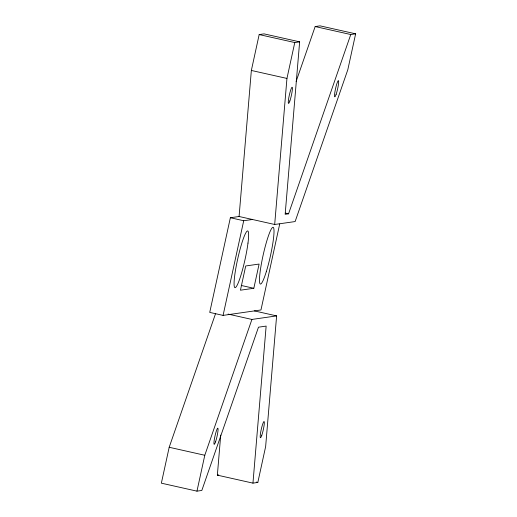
<?xml version="1.0" encoding="UTF-8"?>
<svg xmlns="http://www.w3.org/2000/svg" width="517" height="517" viewBox="0 0 517 517"><rect width="100%" height="100%" fill="white"/><g stroke="black" fill="none" stroke-linecap="round" stroke-linejoin="round"><path stroke-width="0.78" d="M254.377 310.911L276.621 315.9L265.648 446.546L257.828 482.432L252.955 483.13L217.36 475.149L220.72 435.088M239.08 216.494L251.352 70.454L259.172 34.568L264.045 33.87L299.64 41.851L285.158 214.29L288.57 213.799L350.765 34.529L355.638 33.831L347.812 69.724L295.129 221.554L274.682 224.481L239.08 216.494L230.362 217.741L209.728 312.397L223.079 315.396L260.962 309.967L279.71 223.99M252.955 483.13L266.145 326.091L258.481 327.19L201.83 490.452L196.964 491.15L161.362 483.169L169.188 447.276L215.518 313.741M274.682 224.481L286.948 78.435L294.774 42.549L299.64 41.851M223.079 315.396L243.714 220.74L252.432 219.492M196.964 491.15L204.79 455.264L251.915 319.441L276.621 315.9M253.828 288.279L259.107 264.058L245.717 265.977L240.437 290.199L253.828 288.279L241.258 285.462M296.112 81.473L315.17 26.548L320.036 25.85L355.638 33.831M217.36 475.149L218.749 474.949M315.17 26.548L350.765 34.529M259.172 34.568L294.774 42.549M251.352 70.454L286.948 78.435M285.474 213.107L288.57 213.799M230.362 217.741L243.714 220.74M228.094 314.097L251.915 319.441M169.188 447.276L204.79 455.264M256.277 482.09L257.828 482.432M247.986 243.1L247.656 245.459A29.075 3.638 -77.4 0 1 237.704 284.085A29.075 3.638 -77.4 0 1 235.035 273.183A29.075 3.638 -77.4 0 1 244.987 234.556L245.588 233.316A29.075 3.638 -77.4 0 1 247.986 243.1M215.531 441.873A8.272 1.034 -77.4 0 0 217.987 428.431A8.272 1.034 -77.4 0 0 214.49 438.513A8.272 1.034 -77.4 0 0 215.531 441.873M266.281 271.761A29.075 3.638 -77.4 0 0 273.293 227.39A29.075 3.638 -77.4 0 0 260.697 267.896A29.075 3.638 -77.4 0 0 266.281 271.761M289.869 100.938A8.272 1.034 -77.4 0 0 292.325 87.496A8.272 1.034 -77.4 0 0 288.829 97.577A8.272 1.034 -77.4 0 0 289.869 100.938M261.789 435.249A8.272 1.034 -77.4 0 0 264.245 421.807A8.272 1.034 -77.4 0 0 260.742 431.889A8.272 1.034 -77.4 0 0 261.789 435.249M336.128 94.314A8.272 1.034 -77.4 0 0 338.577 80.872A8.272 1.034 -77.4 0 0 335.081 90.953A8.272 1.034 -77.4 0 0 336.128 94.314"/></g></svg>
